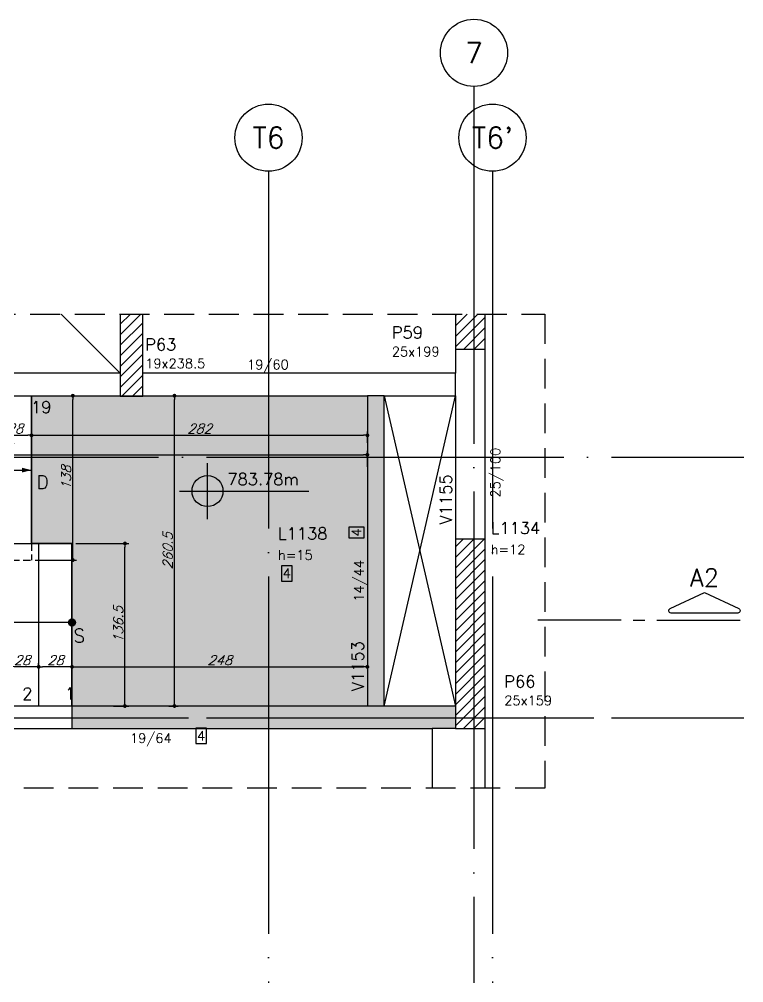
# Model space of a CAD drawing. Extents: x 0 to 6870, y 0 to 4205.
# Drawn here: x 4573 to 5181, y 2094 to 2903 of the extents above; entities that cross this region are included whole.
import ezdxf
from ezdxf.enums import TextEntityAlignment as Align

# ---------------------------------------------------------------- set-up
doc = ezdxf.new("R2010")
doc.units = 0
doc.header["$LTSCALE"] = 50
doc.header["$MEASUREMENT"] = 0
doc.linetypes.add('DASHED', pattern=[0.75, 0.5, -0.25])
doc.linetypes.add('EIXO', pattern=[6.8, 6, -0.4, 0, -0.4])
doc.layers.get('0').update_dxf_attribs({"linetype": 'CONTINUOUS'})
doc.layers.get('DEFPOINTS').update_dxf_attribs({"linetype": 'CONTINUOUS'})
for name, color, linetype in [('242', 3, 'CONTINUOUS'), ('F-AUX', 2, 'CONTINUOUS'), ('F-AUX-RED', 1, 'CONTINUOUS'), ('F-CORTE-INDICAÇÃO', 4, 'CONTINUOUS'), ('F-COTAS', 106, 'CONTINUOUS'), ('F-EIXO', 12, 'EIXO'), ('F-ESC NUM', 2, 'CONTINUOUS'), ('F-ESC-PROJ', 1, 'CONTINUOUS'), ('F-ESCADAS', 2, 'CONTINUOUS'), ('F-LAJES', 3, 'CONTINUOUS'), ('F-LAJES-DIM', 2, 'CONTINUOUS'), ('F-LAJES-NOME', 4, 'CONTINUOUS'), ('F-NÍVEL-PLANTA', 2, 'CONTINUOUS'), ('F-PILARES-DIM', 172, 'CONTINUOUS'), ('F-PILARES-HACH', 174, 'CONTINUOUS'), ('F-PILARES-NOME', 170, 'CONTINUOUS'), ('F-PILARES-S', 170, 'CONTINUOUS'), ('F-TEXTO', 6, 'CONTINUOUS'), ('F-TEXTO-YELLOW', 2, 'CONTINUOUS'), ('F-VIGAS', 3, 'CONTINUOUS'), ('F-VIGAS-DIM', 2, 'CONTINUOUS'), ('F-VIGAS-NOME', 4, 'CONTINUOUS'), ('F-VÃO', 1, 'CONTINUOUS')]:
    doc.layers.add(name, color=color, linetype=linetype)
doc.layers.add('F-DESNIVEL-3', color=7, linetype='CONTINUOUS', true_color=0xd5c7ff)
doc.styles.add('5385-ARQ-PB-BAS-PLA-TER-TORRE-A-106-TXT$0$R60-75', font='romans.shx', dxfattribs={"height": 0.1125})
doc.styles.add('CP-TEXT-INCL', font='romans.shx', dxfattribs={"oblique": 20})
doc.styles.add('MCP', font='romans.shx')
doc.styles.add('ROMANS', font='romans.shx')
doc.dimstyles.new('CP-COTAS-50', dxfattribs={"dimscale": 0.64, "dimtxt": 12.5, "dimasz": 5, "dimexe": 5, "dimexo": 5, "dimgap": 2.5, "dimtad": 1, "dimdec": 1, "dimdsep": 46, "dimtxsty": 'CP-TEXT-INCL', "dimblk1": 'DOT', "dimblk2": 'DOT', "dimsah": 1, "dimcen": 9, "dimclrd": 256, "dimclre": 256, "dimclrt": 256, "dimadec": 0, "dimazin": 0, "dimtfac": 1, "dimtdec": 1, "dimtmove": 2, "dimatfit": 3, "dimldrblk": 'DOT', "dimfxl": 5, "dimtolj": 1, "dimarcsym": 0})
pattern_1 = [(45, (2724.5, 2331), (-4.419417, 4.419417), [])]

# ---------------------------------------------------------------- blocks, each defined once
blk = doc.blocks.new('Nível - Planta')
at = {"layer": 'F-NÍVEL-PLANTA'}
h = blk.add_hatch(color=71, dxfattribs=at)
h.paths.add_polyline_path([(0, 0), (0, 0.26, 0.414214), (-0.26, 0)])
h.paths.add_polyline_path([(0.26, 0), (0, 0), (0, -0.26, 0.414214)])
for p, q in [((0, -0.469), (0, 0.469)), ((-0.469, 0), (1.704, 0))]:
    blk.add_line(p, q, dxfattribs=at)
blk.add_circle((0, 0), 0.26, dxfattribs=at)
at = {"layer": 'F-TEXTO', "color": 3, "style": 'MCP'}
blk.add_attdef('NÍVEL', (0.333, 0.102), '', height=0.2, dxfattribs=at)
blk = doc.blocks.new('*U12')
at = {"layer": 'F-EIXO'}
blk.add_line((0, 0), (1131.35, 0), dxfattribs=at)
at = {"layer": 'F-EIXO', "color": 2, "linetype": 'Continuous'}
blk.add_circle((-28.21, 0), 28.21, dxfattribs=at)
at = {"layer": 'F-TEXTO', "style": 'ROMANS'}
blk.add_attdef('EIXO', text='', height=17.5, dxfattribs=at).set_placement((-28.21, 0), align=Align.MIDDLE_CENTER)
blk = doc.blocks.new('*U9')
at = {"layer": 'F-EIXO'}
blk.add_line((0, 0), (0, -681.21), dxfattribs=at)
at = {"layer": 'F-EIXO', "color": 2, "linetype": 'Continuous'}
blk.add_circle((0, 28.21), 28.21, dxfattribs=at)
at = {"layer": 'F-TEXTO', "style": 'ROMANS'}
blk.add_attdef('EIXO', text='', height=17.5, rotation=360, dxfattribs=at).set_placement((0, 28.21), align=Align.MIDDLE_CENTER)
blk = doc.blocks.new('*U10')
at = {"layer": 'F-EIXO'}
blk.add_line((0, 0), (1131.35, 0), dxfattribs=at)
at = {"layer": 'F-EIXO', "color": 2, "linetype": 'Continuous'}
blk.add_circle((-28.21, 0), 28.21, dxfattribs=at)
at = {"layer": 'F-TEXTO', "style": 'ROMANS'}
blk.add_attdef('EIXO', text='', height=17.5, dxfattribs=at).set_placement((-28.21, 0), align=Align.MIDDLE_CENTER)
blk = doc.blocks.new('*U11')
at = {"layer": 'F-EIXO'}
blk.add_line((0, 0), (0, -752.45), dxfattribs=at)
at = {"layer": 'F-EIXO', "color": 2, "linetype": 'Continuous'}
blk.add_circle((0, 28.21), 28.21, dxfattribs=at)
at = {"layer": 'F-TEXTO', "style": 'ROMANS'}
blk.add_attdef('EIXO', text='', height=17.5, rotation=360, dxfattribs=at).set_placement((0, 28.21), align=Align.MIDDLE_CENTER)
blk = doc.blocks.new('*U17')
at = {"layer": 'F-CORTE-INDICAÇÃO'}
for p, q in [((-100, 0), (-170, 0)), ((-80, 0), (-90, 0)), ((-70, 0), (0, 0))]:
    blk.add_line(p, q, dxfattribs=at)
blk.add_lwpolyline([(-112, 6, 0.802585), (-111.15, 9.81), (-140, 23.26), (-168.85, 9.81, 0.802585), (-168, 6)], format="xyb", close=True, dxfattribs=at)
at = {"layer": 'F-CORTE-INDICAÇÃO', "style": 'ROMANS'}
blk.add_attdef('CORTE', text='', height=15, dxfattribs=at).set_placement((-140, 35.76), align=Align.MIDDLE_CENTER)
at = {"layer": 'F-CORTE-INDICAÇÃO', "color": 2, "style": 'ROMANS'}
blk.add_attdef('FOLHA', text='', height=12, dxfattribs=at).set_placement((-140, -10), align=Align.MIDDLE_CENTER)
blk = doc.blocks.new('*U13')
at = {"layer": 'F-LAJES-DIM', "color": 1}
blk.add_lwpolyline([(0, 0), (11, 0), (11, 16), (0, 16)], close=True, dxfattribs=at)
at = {"layer": 'F-LAJES-DIM', "style": 'MCP'}
blk.add_attdef('DIM', text='', height=10, dxfattribs=at).set_placement((5.5, 8), align=Align.MIDDLE_CENTER)
blk = doc.blocks.new('*U14')
at = {"layer": 'F-VIGAS-DIM', "color": 1}
blk.add_lwpolyline([(0, 0), (11, 0), (11, 16), (0, 16)], close=True, dxfattribs=at)
at = {"layer": 'F-VIGAS-DIM', "style": 'MCP'}
blk.add_attdef('DIM', text='', height=10, dxfattribs=at).set_placement((5.5, 8), align=Align.MIDDLE_CENTER)
blk = doc.blocks.new('_DOT')
at = {"color": 0, "linetype": 'ByBlock'}
blk.add_line((-0.5, 0), (-1, 0), dxfattribs=at)
at = {"color": 0, "linetype": 'ByBlock', "const_width": 0.5}
blk.add_lwpolyline([(-0.25, 0, 1), (0.25, 0, 1)], format="xyb", close=True, dxfattribs=at)
blk = doc.blocks.new('*D167')
at = {"layer": 'DEFPOINTS', "color": 0, "linetype": 'Continuous', "transparency": 16777216}
for p in [(4865, 2365.53), (4617, 2358.87), (4865, 2358.87)]:
    blk.add_point(p, dxfattribs=at)
at = {"layer": 'F-COTAS', "linetype": 'Continuous', "lineweight": -2, "transparency": 16777216}
for p, q in [((4617, 2358.87), (4617, 2362.07)), ((4620.2, 2358.87), (4861.8, 2358.87)), ((4865, 2360.97), (4865, 2355.67))]:
    blk.add_line(p, q, dxfattribs=at)
at = {"layer": 'F-COTAS', "linetype": 'Continuous', "lineweight": -2, "transparency": 16777216, "xscale": 3.2, "yscale": 3.2, "zscale": 3.2, "rotation": 180}
blk.add_blockref('_DOT', (4617, 2358.87), dxfattribs=at)
at = {"layer": 'F-COTAS', "linetype": 'Continuous', "lineweight": -2, "transparency": 16777216, "xscale": 3.2, "yscale": 3.2, "zscale": 3.2}
blk.add_blockref('_DOT', (4865, 2358.87), dxfattribs=at)
at = {"layer": 'F-COTAS', "linetype": 'Continuous', "transparency": 16777216, "insert": (4741, 2364.47), "char_height": 8, "attachment_point": 5, "style": 'CP-TEXT-INCL'}
blk.add_mtext('\\A1;248', dxfattribs=at)
blk = doc.blocks.new('*D172')
at = {"layer": 'DEFPOINTS', "color": 0, "linetype": 'Continuous', "transparency": 16777216}
for p in [(4583, 2549.48), (4865, 2553.26), (4865, 2543.69)]:
    blk.add_point(p, dxfattribs=at)
at = {"layer": 'F-COTAS', "linetype": 'Continuous', "lineweight": -2, "transparency": 16777216}
for p, q in [((4583, 2552.68), (4583, 2556.46)), ((4865, 2546.89), (4865, 2556.46)), ((4586.2, 2553.26), (4861.8, 2553.26))]:
    blk.add_line(p, q, dxfattribs=at)
at = {"layer": 'F-COTAS', "linetype": 'Continuous', "lineweight": -2, "transparency": 16777216, "xscale": 3.2, "yscale": 3.2, "zscale": 3.2, "rotation": 180}
blk.add_blockref('_DOT', (4583, 2553.26), dxfattribs=at)
at = {"layer": 'F-COTAS', "linetype": 'Continuous', "lineweight": -2, "transparency": 16777216, "xscale": 3.2, "yscale": 3.2, "zscale": 3.2}
blk.add_blockref('_DOT', (4865, 2553.26), dxfattribs=at)
at = {"layer": 'F-COTAS', "linetype": 'Continuous', "transparency": 16777216, "insert": (4724, 2558.86), "char_height": 8, "attachment_point": 5, "style": 'CP-TEXT-INCL'}
blk.add_mtext('\\A1;282', dxfattribs=at)
blk = doc.blocks.new('*D173')
at = {"layer": 'DEFPOINTS', "color": 0, "linetype": 'Continuous', "transparency": 16777216}
for p in [(4617, 2462.5), (4661.48, 2462.5), (4648.52, 2326)]:
    blk.add_point(p, dxfattribs=at)
at = {"layer": 'F-COTAS', "linetype": 'Continuous', "lineweight": -2, "transparency": 16777216}
for p, q in [((4620.2, 2462.5), (4664.68, 2462.5)), ((4661.48, 2329.2), (4661.48, 2459.3)), ((4651.72, 2326), (4664.68, 2326))]:
    blk.add_line(p, q, dxfattribs=at)
at = {"layer": 'F-COTAS', "linetype": 'Continuous', "lineweight": -2, "transparency": 16777216, "xscale": 3.2, "yscale": 3.2, "zscale": 3.2}
for p, rotation in [((4661.48, 2462.5), 90), ((4661.48, 2326), 270)]:
    blk.add_blockref('_DOT', p, dxfattribs=dict(at, rotation=rotation))
at = {"layer": 'F-COTAS', "linetype": 'Continuous', "transparency": 16777216, "insert": (4655.88, 2394.25), "char_height": 8, "attachment_point": 5, "rotation": 90, "style": 'CP-TEXT-INCL'}
blk.add_mtext('\\A1;136.5', dxfattribs=at)
blk = doc.blocks.new('*D174')
at = {"layer": 'DEFPOINTS', "color": 0, "linetype": 'Continuous', "transparency": 16777216}
for p in [(4583, 2586.5), (4617.7, 2586.5), (4583, 2448.5)]:
    blk.add_point(p, dxfattribs=at)
at = {"layer": 'F-COTAS', "linetype": 'Continuous', "lineweight": -2, "transparency": 16777216}
for p, q in [((4586.2, 2586.5), (4620.9, 2586.5)), ((4617.7, 2451.7), (4617.7, 2583.3)), ((4586.2, 2448.5), (4620.9, 2448.5))]:
    blk.add_line(p, q, dxfattribs=at)
at = {"layer": 'F-COTAS', "linetype": 'Continuous', "lineweight": -2, "transparency": 16777216, "xscale": 3.2, "yscale": 3.2, "zscale": 3.2}
for p, rotation in [((4617.7, 2586.5), 90), ((4617.7, 2448.5), 270)]:
    blk.add_blockref('_DOT', p, dxfattribs=dict(at, rotation=rotation))
at = {"layer": 'F-COTAS', "linetype": 'Continuous', "transparency": 16777216, "insert": (4612.1, 2517.5), "char_height": 8, "attachment_point": 5, "rotation": 90, "style": 'CP-TEXT-INCL'}
blk.add_mtext('\\A1;138', dxfattribs=at)
blk = doc.blocks.new('*D175')
at = {"layer": 'DEFPOINTS', "color": 0, "linetype": 'Continuous', "transparency": 16777216}
for p in [(4695.15, 2586.5), (4703, 2586.5), (4695.15, 2326)]:
    blk.add_point(p, dxfattribs=at)
at = {"layer": 'F-COTAS', "linetype": 'Continuous', "lineweight": -2, "transparency": 16777216}
for p, q in [((4698.35, 2586.5), (4706.2, 2586.5)), ((4703, 2329.2), (4703, 2583.3)), ((4698.35, 2326), (4706.2, 2326))]:
    blk.add_line(p, q, dxfattribs=at)
at = {"layer": 'F-COTAS', "linetype": 'Continuous', "lineweight": -2, "transparency": 16777216, "xscale": 3.2, "yscale": 3.2, "zscale": 3.2}
for p, rotation in [((4703, 2586.5), 90), ((4703, 2326), 270)]:
    blk.add_blockref('_DOT', p, dxfattribs=dict(at, rotation=rotation))
at = {"layer": 'F-COTAS', "linetype": 'Continuous', "transparency": 16777216, "insert": (4697.4, 2456.25), "char_height": 8, "attachment_point": 5, "rotation": 90, "style": 'CP-TEXT-INCL'}
blk.add_mtext('\\A1;260.5', dxfattribs=at)
blk = doc.blocks.new('*D176')
at = {"layer": 'DEFPOINTS', "color": 0, "linetype": 'Continuous', "transparency": 16777216}
for p in [(4865, 2536.9), (4238.5, 2523.66), (4865, 2523.66)]:
    blk.add_point(p, dxfattribs=at)
at = {"layer": 'F-COTAS', "linetype": 'Continuous', "lineweight": -2, "transparency": 16777216}
for p, q in [((4238.5, 2526.86), (4238.5, 2540.1)), ((4865, 2526.86), (4865, 2540.1)), ((4241.7, 2536.9), (4861.8, 2536.9))]:
    blk.add_line(p, q, dxfattribs=at)
at = {"layer": 'F-COTAS', "linetype": 'Continuous', "lineweight": -2, "transparency": 16777216, "xscale": 3.2, "yscale": 3.2, "zscale": 3.2, "rotation": 180}
blk.add_blockref('_DOT', (4238.5, 2536.9), dxfattribs=at)
at = {"layer": 'F-COTAS', "linetype": 'Continuous', "lineweight": -2, "transparency": 16777216, "xscale": 3.2, "yscale": 3.2, "zscale": 3.2}
blk.add_blockref('_DOT', (4865, 2536.9), dxfattribs=at)
at = {"layer": 'F-COTAS', "linetype": 'Continuous', "transparency": 16777216, "insert": (4551.75, 2542.5), "char_height": 8, "attachment_point": 5, "style": 'CP-TEXT-INCL'}
blk.add_mtext('\\A1;626.5', dxfattribs=at)
blk = doc.blocks.new('*D177')
at = {"layer": 'DEFPOINTS', "color": 0, "linetype": 'Continuous', "transparency": 16777216}
for p in [(4555, 2554.62), (4583, 2553.26), (4583, 2553.26)]:
    blk.add_point(p, dxfattribs=at)
at = {"layer": 'F-COTAS', "linetype": 'Continuous', "lineweight": -2, "transparency": 16777216}
for p, q in [((4555, 2551.42), (4555, 2550.06)), ((4558.2, 2553.26), (4579.8, 2553.26))]:
    blk.add_line(p, q, dxfattribs=at)
at = {"layer": 'F-COTAS', "linetype": 'Continuous', "lineweight": -2, "transparency": 16777216, "xscale": 3.2, "yscale": 3.2, "zscale": 3.2, "rotation": 180}
blk.add_blockref('_DOT', (4555, 2553.26), dxfattribs=at)
at = {"layer": 'F-COTAS', "linetype": 'Continuous', "lineweight": -2, "transparency": 16777216, "xscale": 3.2, "yscale": 3.2, "zscale": 3.2}
blk.add_blockref('_DOT', (4583, 2553.26), dxfattribs=at)
at = {"layer": 'F-COTAS', "linetype": 'Continuous', "transparency": 16777216, "insert": (4569, 2558.86), "char_height": 8, "attachment_point": 5, "style": 'CP-TEXT-INCL'}
blk.add_mtext('\\A1;28', dxfattribs=at)
blk = doc.blocks.new('*D178')
at = {"layer": 'DEFPOINTS', "color": 0, "linetype": 'Continuous', "transparency": 16777216}
for p in [(4561, 2358.87), (4561, 2358.87), (4589, 2358.87)]:
    blk.add_point(p, dxfattribs=at)
at = {"layer": 'F-COTAS', "linetype": 'Continuous', "lineweight": -2, "transparency": 16777216}
for p, q in [((4561, 2358.87), (4561, 2362.07)), ((4589, 2358.87), (4589, 2362.07)), ((4585.8, 2358.87), (4564.2, 2358.87))]:
    blk.add_line(p, q, dxfattribs=at)
at = {"layer": 'F-COTAS', "linetype": 'Continuous', "lineweight": -2, "transparency": 16777216, "xscale": 3.2, "yscale": 3.2, "zscale": 3.2, "rotation": 180}
blk.add_blockref('_DOT', (4561, 2358.87), dxfattribs=at)
at = {"layer": 'F-COTAS', "linetype": 'Continuous', "lineweight": -2, "transparency": 16777216, "xscale": 3.2, "yscale": 3.2, "zscale": 3.2}
blk.add_blockref('_DOT', (4589, 2358.87), dxfattribs=at)
at = {"layer": 'F-COTAS', "linetype": 'Continuous', "transparency": 16777216, "insert": (4575, 2364.47), "char_height": 8, "attachment_point": 5, "style": 'CP-TEXT-INCL'}
blk.add_mtext('\\A1;28', dxfattribs=at)
blk = doc.blocks.new('*D179')
at = {"layer": 'DEFPOINTS', "color": 0, "linetype": 'Continuous', "transparency": 16777216}
for p in [(4589, 2358.87), (4589, 2358.87), (4617, 2352.93)]:
    blk.add_point(p, dxfattribs=at)
at = {"layer": 'F-COTAS', "linetype": 'Continuous', "lineweight": -2, "transparency": 16777216}
for p, q in [((4589, 2358.87), (4589, 2362.07)), ((4617, 2356.77), (4617, 2362.07)), ((4613.8, 2358.87), (4592.2, 2358.87))]:
    blk.add_line(p, q, dxfattribs=at)
at = {"layer": 'F-COTAS', "linetype": 'Continuous', "lineweight": -2, "transparency": 16777216, "xscale": 3.2, "yscale": 3.2, "zscale": 3.2, "rotation": 180}
blk.add_blockref('_DOT', (4589, 2358.87), dxfattribs=at)
at = {"layer": 'F-COTAS', "linetype": 'Continuous', "lineweight": -2, "transparency": 16777216, "xscale": 3.2, "yscale": 3.2, "zscale": 3.2}
blk.add_blockref('_DOT', (4617, 2358.87), dxfattribs=at)
at = {"layer": 'F-COTAS', "linetype": 'Continuous', "transparency": 16777216, "insert": (4603, 2364.47), "char_height": 8, "attachment_point": 5, "style": 'CP-TEXT-INCL'}
blk.add_mtext('\\A1;28', dxfattribs=at)

msp = doc.modelspace()

# ---------------------------------------------------------------- hatches: boundary and pattern name
at = {"layer": 'F-AUX'}
h = msp.add_hatch(color=1, dxfattribs=at)
edge = h.paths.add_edge_path()
edge.add_arc((4617, 2396.09), 3, 0, 360)
at = {"layer": 'F-DESNIVEL-3', "linetype": 'Continuous'}
h = msp.add_hatch(color=256, dxfattribs=at)
h.dxf.hatch_style = 1
h.paths.add_polyline_path([(4865, 2586.5), (4583, 2586.5), (4583, 2462.5), (4617, 2462.5), (4617, 2326), (4865, 2326)])
h = msp.add_hatch(color=256, dxfattribs=at)
h.dxf.hatch_style = 1
h.paths.add_polyline_path([(4879, 2586.5), (4865, 2586.5), (4865, 2326), (4879, 2326)])
h = msp.add_hatch(color=256, dxfattribs=at)
h.dxf.hatch_style = 1
h.paths.add_polyline_path([(4939, 2326), (4879, 2326), (4865, 2326), (4617, 2326), (4617, 2307), (4872, 2307), (4919.5, 2307), (4939, 2307)])
at = {"layer": 'F-PILARES-HACH', "linetype": 'Continuous'}
h = msp.add_hatch(dxfattribs=at)
h.set_pattern_fill('ANSI31', color=256, scale=50, style=0)
h.set_pattern_definition(pattern_1)
h.paths.add_polyline_path([(4676.5, 2655), (4657.5, 2655), (4657.5, 2586), (4676.5, 2586)])
h = msp.add_hatch(dxfattribs=at)
h.set_pattern_fill('ANSI31', color=256, scale=50, style=0)
h.set_pattern_definition(pattern_1)
h.paths.add_polyline_path([(4964, 2655), (4939, 2655), (4939, 2625.5), (4964, 2625.5)])
h = msp.add_hatch(dxfattribs=at)
h.set_pattern_fill('ANSI31', color=256, scale=50, style=0)
h.set_pattern_definition(pattern_1)
h.paths.add_polyline_path([(4939, 2307), (4964, 2307), (4964, 2466), (4939, 2466)], flags=16)

# ---------------------------------------------------------------- linework, layer by layer
at = {"layer": '242', "linetype": 'Continuous'}
msp.add_line((4951.5, 2386.5), (4951.5, 2386.5), dxfattribs=at)
at = {"layer": 'F-AUX', "color": 1}
msp.add_circle((4617, 2396.09), 3, dxfattribs=at)
at = {"layer": 'F-AUX-RED', "color": 1, "linetype": 'DASHED'}
msp.add_lwpolyline([(4169.5, 2257), (4169.5, 2655), (5014, 2655), (5014, 2257), (4169.5, 2257)], dxfattribs=at)
at = {"layer": 'F-AUX-RED'}
msp.add_lwpolyline([(4617, 2396.09), (4328.57, 2396), (4328.57, 2524), (4583, 2524)], dxfattribs=at)
msp.add_solid([(4575, 2522), (4583, 2524), (4575, 2526)], dxfattribs=at)
at = {"layer": 'F-EIXO'}
msp.add_line((4074.79, 2316), (5180.96, 2316), dxfattribs=at)
at = {"layer": 'F-ESC-PROJ', "linetype": 'DASHED', "ltscale": 0.25}
for points in [[(4583, 2462.5), (4583, 2448.5)], [(4379.11, 2448.5), (4583, 2448.5)]]:
    msp.add_lwpolyline(points, dxfattribs=at)
at = {"layer": 'F-ESCADAS', "linetype": 'Continuous'}
for points in [[(4583, 2585.5), (4583, 2462.5)], [(4407.61, 2462.5), (4617, 2462.5)], [(4589, 2462.5), (4589, 2326)], [(4617, 2462.5), (4617, 2326)]]:
    msp.add_lwpolyline(points, dxfattribs=at)
at = {"layer": 'F-LAJES', "linetype": 'Continuous'}
msp.add_lwpolyline([(4617, 2326), (4617, 2462.5), (4583, 2462.5), (4583, 2586.5), (4865, 2586.5), (4865, 2326), (4617, 2326)], dxfattribs=at)
at = {"layer": 'F-PILARES-S', "linetype": 'Continuous'}
for points in [[(4657.5, 2586), (4676.5, 2586), (4676.5, 2655)], [(4657.5, 2655), (4657.5, 2586)], [(4939, 2625.5), (4964, 2625.5), (4964, 2655)], [(4939, 2655), (4939, 2625.5)], [(4939, 2307), (4964, 2307), (4964, 2466), (4939, 2466), (4939, 2307)]]:
    msp.add_lwpolyline(points, dxfattribs=at)
at = {"layer": 'F-VIGAS'}
for points in [[(4939, 2625.5), (4939, 2605.5)], [(4964, 2596), (4964, 2625.5)], [(4657.5, 2605.5), (4457.5, 2605.5)], [(4872, 2605.5), (4676.5, 2605.5)], [(4939, 2605.5), (4872, 2605.5)], [(4939, 2586.5), (4939, 2605.5)], [(4964, 2466), (4964, 2596)], [(4448, 2586.5), (4657.5, 2586.5)], [(4676.5, 2586.5), (4865, 2586.5)], [(4865, 2586.5), (4865, 2326)], [(4879, 2586.5), (4865, 2586.5)], [(4879, 2586.5), (4939, 2586.5)], [(4879, 2326), (4879, 2586.5)], [(4939, 2586.5), (4939, 2466)], [(4620, 2326), (4238.5, 2326)], [(4617, 2326), (4617, 2307)], [(4865, 2326), (4620, 2326)], [(4879, 2326), (4865, 2326)], [(4939, 2326), (4879, 2326)], [(4269, 2307), (4620, 2307)], [(4620, 2307), (4872, 2307)], [(4620, 2307), (4620, 2307)], [(4872, 2307), (4919.5, 2307)], [(4919.5, 2307), (4919.5, 2257)], [(4939, 2307), (4919.5, 2307)], [(4964, 2257), (4964, 2307)]]:
    msp.add_lwpolyline(points, dxfattribs=at)
at = {"layer": 'F-VÃO'}
for p, q in [((4608, 2655), (4657.5, 2605.5)), ((4879, 2326), (4939, 2586.5)), ((4879, 2586.5), (4939, 2326))]:
    msp.add_line(p, q, dxfattribs=at)

# ---------------------------------------------------------------- block references
at = {"layer": 'F-CORTE-INDICAÇÃO', "linetype": 'Continuous'}
ref = msp.add_blockref('*U17', (5008.01, 2397.99), dxfattribs=dict(at, xscale=-1))
ref.add_attrib('CORTE', 'A2', dxfattribs={"height": 15, "style": 'ROMANS'}).set_placement((5148.01, 2433.75), align=Align.MIDDLE_CENTER)
at = {"layer": 'F-EIXO', "linetype": 'Continuous'}
for name, p, values in [('*U11', (4954.5, 2846.13), {'EIXO': '7'}), ('*U9', (4782, 2774.89), {'EIXO': 'T6'}), ('*U9', (4970, 2774.89), {'EIXO': "T6'"}), ('*U10', (4049.61, 2535), {'EIXO': 'TE'}), ('*U12', (4049.61, 2316), {'EIXO': 'C'})]:
    msp.add_blockref(name, p, dxfattribs=at).add_auto_attribs(values)
at = {"layer": 'F-LAJES-DIM', "linetype": 'Continuous', "xscale": 0.8, "yscale": 0.8, "zscale": 0.8}
for p in [(4792.95, 2430.93), (4721.05, 2294.58)]:
    msp.add_blockref('*U13', p, dxfattribs=at).add_auto_attribs({'DIM': '4'})
at = {"layer": 'F-NÍVEL-PLANTA', "linetype": 'Continuous', "xscale": 50, "yscale": 50, "zscale": 50}
msp.add_blockref('Nível - Planta', (4730.77, 2506.4), dxfattribs=at).add_auto_attribs({'NÍVEL': '783.78m'})
at = {"layer": 'F-VIGAS-DIM', "linetype": 'Continuous', "xscale": 0.8, "yscale": 0.8, "zscale": 0.8, "rotation": 90}
msp.add_blockref('*U14', (4862.23, 2467.26), dxfattribs=at).add_auto_attribs({'DIM': '4'})

# ---------------------------------------------------------------- texts
at = {"layer": 'F-ESC NUM', "char_height": 10, "width": 122.7592, "attachment_point": 9, "style": '5385-ARQ-PB-BAS-PLA-TER-TORRE-A-106-TXT$0$R60-75'}
for s, insert in [('19', (4599.77, 2571.98)), ('2', (4583.82, 2331.32)), ('1', (4619.73, 2331.46))]:
    msp.add_mtext(s, dxfattribs=dict(at, insert=insert))
at = {"layer": 'F-LAJES-DIM', "linetype": 'Continuous', "style": 'MCP'}
for s, p in [('h=12', (4968.55, 2453.41)), ('h=15', (4789.92, 2448.74))]:
    msp.add_text(s, height=8, dxfattribs=at).set_placement(p)
at = {"layer": 'F-LAJES-NOME', "linetype": 'Continuous', "style": 'MCP'}
for s, p in [('L1138', (4789.92, 2465.74)), ('L1134', (4968.55, 2470.41))]:
    msp.add_text(s, height=10, dxfattribs=at).set_placement(p)
at = {"layer": 'F-PILARES-DIM', "linetype": 'Continuous', "style": 'MCP'}
for s, p in [('25x199', (4885.53, 2619.53)), ('19x238.5', (4678.47, 2609.55)), ('25x159', (4979.94, 2326.62))]:
    msp.add_text(s, height=8, dxfattribs=at).set_placement(p)
at = {"layer": 'F-PILARES-NOME', "linetype": 'Continuous', "style": 'MCP'}
for s, p in [('P59', (4885.53, 2634.53)), ('P63', (4678.47, 2624.55)), ('P66', (4979.94, 2341.62))]:
    msp.add_text(s, height=10, dxfattribs=at).set_placement(p)
at = {"layer": 'F-TEXTO-YELLOW', "char_height": 11.25, "width": 61.3796, "attachment_point": 9, "style": '5385-ARQ-PB-BAS-PLA-TER-TORRE-A-106-TXT$0$R60-75'}
for s, insert in [('D', (4597.46, 2508.38)), ('S', (4627.95, 2379.44))]:
    msp.add_mtext(s, dxfattribs=dict(at, insert=insert))
at = {"layer": 'F-VIGAS-DIM', "linetype": 'Continuous', "style": 'MCP'}
for s, p in [('19/60', (4764, 2608.63)), ('19/64', (4665.72, 2295))]:
    msp.add_text(s, height=8, dxfattribs=at).set_placement(p)
for s, p in [('25/100', (4976.5, 2501)), ('14/44', (4861.88, 2413.5))]:
    msp.add_text(s, height=8, rotation=90, dxfattribs=at).set_placement(p)
at = {"layer": 'F-VIGAS-NOME', "linetype": 'Continuous', "style": 'MCP'}
for s, p in [('V1155', (4935.88, 2478.5)), ('V1153', (4861.88, 2338.5))]:
    msp.add_text(s, height=10, rotation=90, dxfattribs=at).set_placement(p)

# ---------------------------------------------------------------- dimensions: what is measured, and where the dimension line sits
at = {"layer": 'F-COTAS', "linetype": 'Continuous'}
for base, p1, p2, picture, middle in [((4617.7, 2586.5), (4583, 2448.5), (4583, 2586.5), '*D174', (4612.1, 2517.5)), ((4703, 2586.5), (4695.15, 2326), (4695.15, 2586.5), '*D175', (4697.4, 2456.25)), ((4661.48, 2462.5), (4648.52, 2326), (4617, 2462.5), '*D173', (4655.88, 2394.25))]:
    dim = msp.add_linear_dim(base=base, p1=p1, p2=p2, angle=90, dimstyle='CP-COTAS-50', dxfattribs=at)
    dim.commit()
    dim.dimension.update_dxf_attribs({"geometry": picture, "text_midpoint": middle})
for base, p1, p2, picture, middle in [((4583, 2553.26), (4555, 2554.62), (4583, 2553.26), '*D177', (4569, 2558.86)), ((4865, 2553.26), (4583, 2549.48), (4865, 2543.69), '*D172', (4724, 2558.86)), ((4865, 2536.9), (4238.5, 2523.66), (4865, 2523.66), '*D176', (4551.75, 2542.5))]:
    dim = msp.add_linear_dim(base=base, p1=p1, p2=p2, dimstyle='CP-COTAS-50', dxfattribs=at)
    dim.commit()
    dim.dimension.update_dxf_attribs({"geometry": picture, "text_midpoint": middle})
for base, p1, p2, picture, middle in [((4561, 2358.87), (4589, 2358.87), (4561, 2358.87), '*D178', (4575, 2364.47)), ((4589, 2358.87), (4617, 2352.93), (4589, 2358.87), '*D179', (4603, 2364.47)), ((4865, 2358.87), (4617, 2358.87), (4865, 2365.53), '*D167', (4741, 2364.47))]:
    dim = msp.add_linear_dim(base=base, p1=p1, p2=p2, dimstyle='CP-COTAS-50', override={"dimfxl": 3.28084, "dimfxlon": 1, "dimarcsym": 2}, dxfattribs=at)
    dim.commit()
    dim.dimension.update_dxf_attribs({"geometry": picture, "text_midpoint": middle})

doc.saveas('drawing.dxf')
